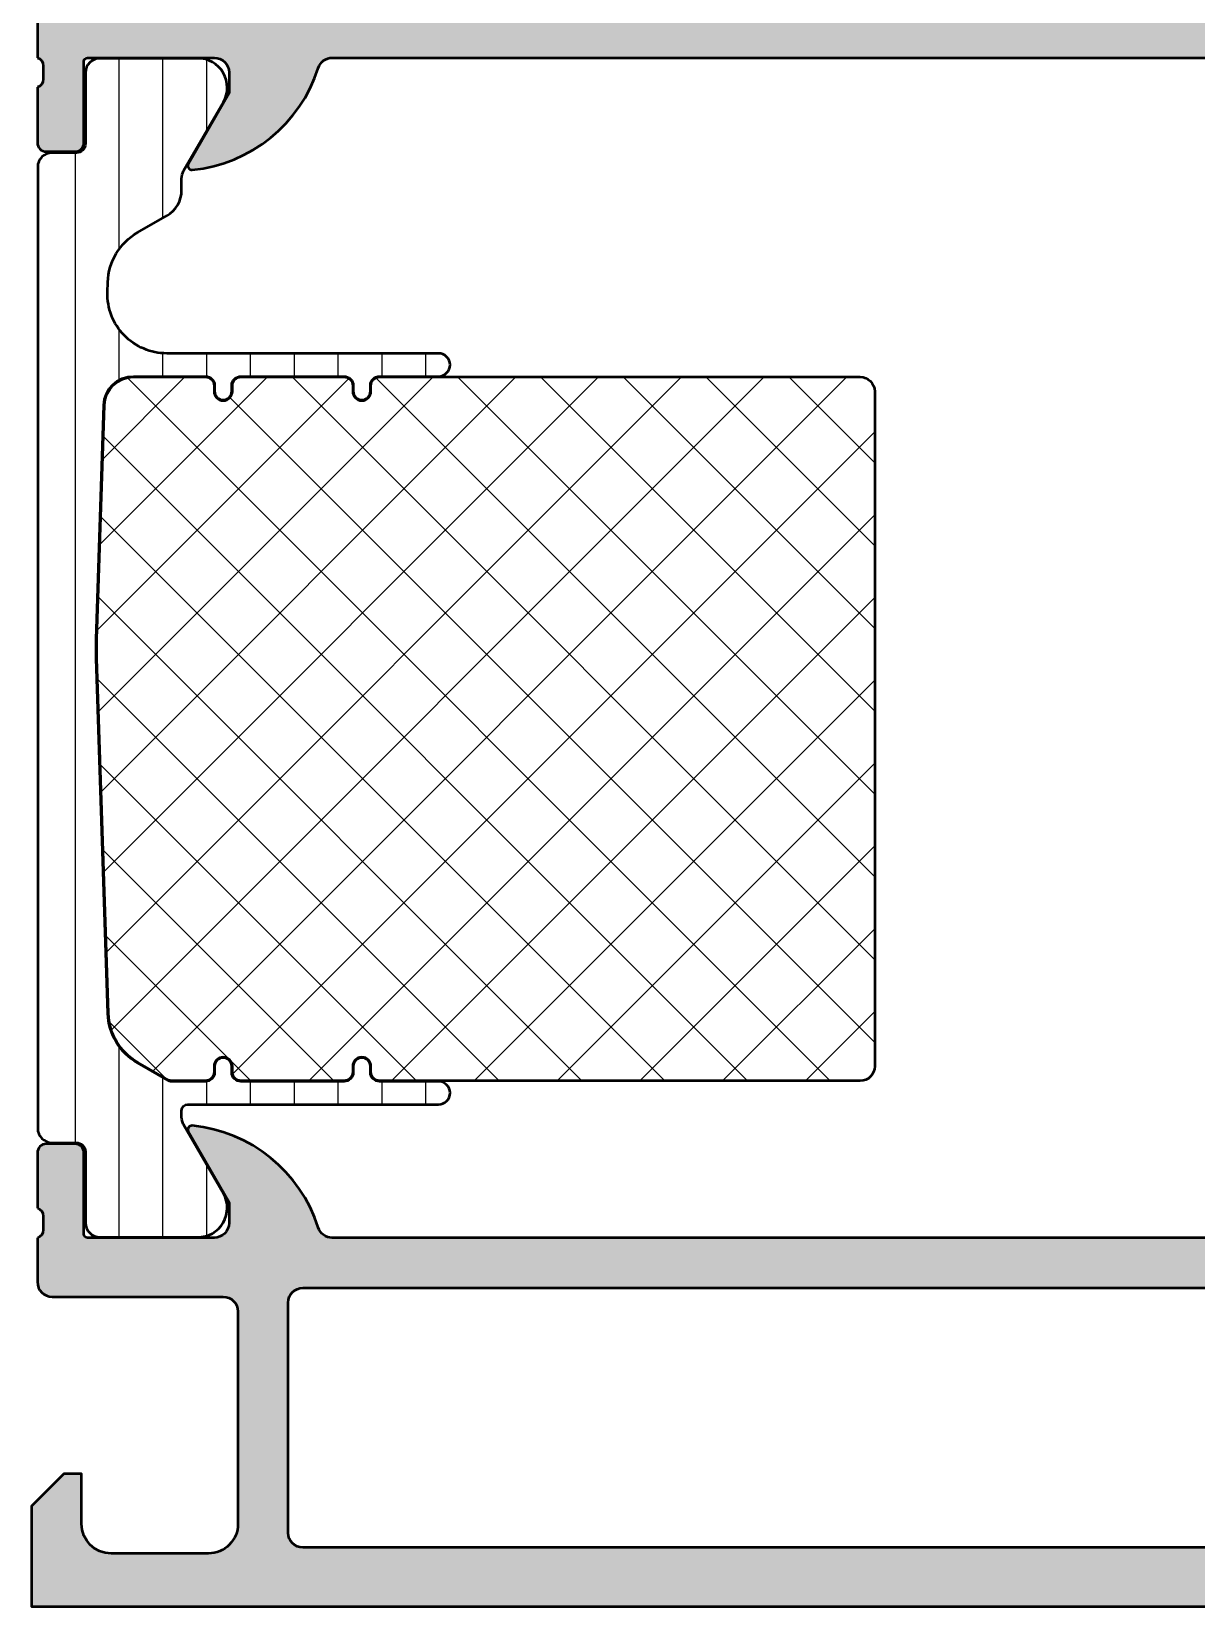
# Model space of a CAD drawing. Extents: x 0 to 79, y 0 to 90.
# Drawn here: x 0 to 39.5, y 0 to 53.4 of the extents above; entities that cross this region are included whole.
import ezdxf

# ---------------------------------------------------------------- set-up
doc = ezdxf.new("R2010")
doc.units = 0
for name, color, linetype, lineweight in [('0S-Alu contour', 7, 'Continuous', 50), ('0S-Alu hatch', 252, 'Continuous', 25), ('0S-Plastic contour', 254, 'Continuous', 50), ('0S-Plastic hatch', 253, 'Continuous', 25), ('0S-PT contour', 91, 'Continuous', 50), ('0S-PT hatch', 103, 'Continuous', 25)]:
    doc.layers.add(name, color=color, linetype=linetype, lineweight=lineweight)

# ---------------------------------------------------------------- blocks, each defined once
blk = doc.blocks.new('430970__A4F26182_1DA9_45BC_85ED_26D8C13D79A6_')
at = {"layer": '0S-Alu hatch'}
h = blk.add_hatch(color=256, dxfattribs=at)
edge = h.paths.add_edge_path()
edge.add_line((0, 89.99999999999999), (0, 86.59999999999984))
edge.add_line((0, 86.59999999999984), (1.099999999999908, 85.49999999999999))
edge.add_line((1.099999999999908, 85.49999999999999), (1.700000000000159, 85.49999999999999))
edge.add_line((1.700000000000159, 85.49999999999999), (1.700000000000159, 87.00000000000001))
edge.add_ellipse((2.700000000000095, 87.00000000000004), major_axis=(-0.9999999999999364, 0), ratio=1, start_angle=269.9999999999988, end_angle=360, ccw=False)
edge.add_line((2.700000000000116, 87.99999999999999), (4, 87.99999999999999))
edge.add_ellipse((4.00000000000001, 87), major_axis=(-0.9999999999999857, 0), ratio=1, start_angle=180, end_angle=270.0000000000006, ccw=False)
edge.add_line((5, 86.99999999999999), (5, 80.99999999999991))
edge.add_ellipse((4.474999999999926, 80.49999999999994), major_axis=(-0.7250000000000333, 0), ratio=1, start_angle=136.397181027302, end_angle=223.602818972698, ccw=False)
edge.add_line((5, 79.99999999999999), (5.000000000000115, 70.20000000000007))
edge.add_ellipse((4.000000000000133, 70.20000000000007), major_axis=(-0.9999999999999822, 0), ratio=1, start_angle=90.00000000000381, end_angle=180, ccw=False)
edge.add_line((4.000000000000198, 69.20000000000007), (2.70000000000013, 69.20000000000002))
edge.add_ellipse((2.700000000000097, 70.20000000000007), major_axis=(-1.000000000000056, 0), ratio=1, start_angle=0, end_angle=90.00000000000188, ccw=False)
edge.add_line((1.700000000000045, 70.20000000000007), (1.700000000000045, 75.49999999999999))
edge.add_line((1.700000000000045, 75.49999999999999), (1.200000000000073, 75.49999999999999))
edge.add_arc((1.200000000000073, 74.50000000000007), 0.9999999999999147, 90.00000000000003, 180)
edge.add_line((0.2000000000001592, 74.50000000000007), (0.2000000000000455, 56.67701370324948))
edge.add_line((0.2000000000000455, 56.67701370324948), (0.2000012700442539, 53.49756307787433))
edge.add_line((0.2000012700442539, 53.49756307787433), (0.1999872884874776, 52.50006112619444))
edge.add_ellipse((0.1211508419444, 52.2325405342014), major_axis=(-0.2788950563273691, 0), ratio=1, start_angle=178.8354106258893, end_angle=253.5801235804966, ccw=False)
edge.add_line((0.3999882884873784, 52.22687212620297), (0.3999882884874069, 51.77327812620291))
edge.add_ellipse((0.1211201928442255, 51.76761746672564), major_axis=(-0.2789255417371671, 0), ratio=1, start_angle=106.4245945553657, end_angle=181.1628700729289, ccw=False)
edge.add_line((0.1999872884874491, 51.5000741262027), (0.1999872884874774, 49.62006312619425))
edge.add_arc((0.499987288487432, 49.62006312619426), 0.2999999999999545, 180, 270.0000000000008)
edge.add_line((0.4999872884874361, 49.3200631261943), (1.479961607530367, 49.32006312619432))
edge.add_arc((1.479961607530363, 49.6200631261942), 0.2999999999998906, 270.0000000000009, 360)
edge.add_line((1.779961607530253, 49.6200631261942), (1.779961607530225, 52.38006112619441))
edge.add_ellipse((1.899961607530097, 52.3800611261944), major_axis=(-0.1199999999998724, 0), ratio=1, start_angle=270.00000000000773, end_angle=360, ccw=False)
edge.add_line((1.899961607530081, 52.50006112619427), (6.199987288487452, 52.50006112619449))
edge.add_ellipse((6.199987288487479, 52.00006112619449), major_axis=(-0.5, 0), ratio=1, start_angle=180, end_angle=270.00000000000307, ccw=False)
edge.add_line((6.699987288487478, 52.00006112619449), (6.699987288487476, 51.3000611261945))
edge.add_line((6.699987288487476, 51.3000611261945), (5.318491830865108, 48.90724080316694))
edge.add_arc((5.438107073135785, 48.83818091084279), 0.1381197846483143, 150.0000000000033, 275.6225775507905)
edge.add_arc((4.961764047313924, 53.67666998804224), 4.999999999999939, 275.6225775507908, 342.2515836439298)
edge.add_ellipse((10.19990354276536, 52.00008793085963), major_axis=(-0.4999120691403422, 0), ratio=1, start_angle=269.9999999999992, end_angle=342.2515836439299, ccw=False)
edge.add_line((10.19990354276537, 52.49999999999998), (51.00007512697678, 52.49999999999998))
edge.add_ellipse((51.00007512697677, 52.00008793085993), major_axis=(-0.4999120691400449, 0), ratio=1, start_angle=197.7484163560708, end_angle=269.9999999999992, ccw=False)
edge.add_arc((56.23821462242833, 53.67666998804261), 5.000000000000377, 197.7484163560704, 264.3774224492065)
edge.add_arc((55.7618715966062, 48.83818091084271), 0.1381197846482883, 264.377422449204, 390.0000000000012)
edge.add_line((55.88148683887686, 48.90724080316686), (54.49999138125448, 51.30006112619445))
edge.add_line((54.49999138125448, 51.30006112619445), (54.49999138125448, 52.00006112619444))
edge.add_ellipse((54.99999138125448, 52.00006112619444), major_axis=(-0.4999999999999929, 0), ratio=1, start_angle=269.9999999999992, end_angle=360, ccw=False)
edge.add_line((54.99999138125449, 52.50006112619444), (59.30001706221155, 52.50006112619444))
edge.add_ellipse((59.30001706221155, 52.38006112619446), major_axis=(-0.1199999999999761, 0), ratio=1, start_angle=180, end_angle=269.9999999999966, ccw=False)
edge.add_line((59.42001706221152, 52.38006112619446), (59.42001706221152, 49.62006312619415))
edge.add_arc((59.72001706221141, 49.62006312619415), 0.2999999999998977, 180, 270.0000000000013)
edge.add_line((59.72001706221142, 49.32006312619424), (60.69999138125434, 49.32006312619426))
edge.add_arc((60.69999138125433, 49.62006312619421), 0.2999999999999474, 270.0000000000013, 360)
edge.add_line((60.99999138125428, 49.62006312619421), (60.99999138125429, 51.50007412620263))
edge.add_ellipse((61.07885847689752, 51.76761746672555), major_axis=(-0.2789255417371467, 0), ratio=1, start_angle=-1.1628700729244201, end_angle=73.57540544463268, ccw=False)
edge.add_line((60.79999038125436, 51.7732781262028), (60.79999038125436, 52.22687212620289))
edge.add_ellipse((61.07882782779737, 52.23254053420132), major_axis=(-0.2788950563274034, 0), ratio=1, start_angle=-73.58012358049649, end_angle=1.1645893741088003, ccw=False)
edge.add_line((60.99999138125429, 52.50006112619439), (60.99997739969751, 53.49756307887695))
edge.add_line((60.99997739969751, 53.49756307887695), (60.99997686791311, 53.85002388644032))
edge.add_arc((60.50000000000006, 53.85002313208643), 0.4999768679136316, 8.6442210057e-05, 90)
edge.add_line((60.50000000000006, 54.35000000000006), (56.50000000000009, 54.35000000000006))
edge.add_ellipse((56.50000000000009, 54.85000000000015), major_axis=(-0.5000000000000853, 0), ratio=1, start_angle=0, end_angle=90, ccw=False)
edge.add_line((56, 54.85000000000015), (56, 67.49999999999999))
edge.add_ellipse((56.52502695399268, 67.99999999999999), major_axis=(-0.7250195186467954, 0), ratio=1, start_angle=-43.60134995159018, end_angle=43.60134995159018, ccw=False)
edge.add_line((56, 68.49999999999999), (56, 72.49997253417978))
edge.add_ellipse((56.52502695399268, 72.99997253417978), major_axis=(-0.7250195186467954, 0), ratio=1, start_angle=-43.60134995159018, end_angle=43.60134995159018, ccw=False)
edge.add_line((56, 73.49997253417978), (56, 80.20000000000003))
edge.add_line((56, 80.20000000000003), (58.49999999999998, 80.20000000000003))
edge.add_arc((58.49999999999996, 80.70000000000005), 0.5000000000000142, 270.0000000000025, 360)
edge.add_line((58.99999999999998, 80.70000000000002), (59, 81.00000000000003))
edge.add_arc((58.50000000000005, 81.00000000000003), 0.4999999999999574, 0, 90)
edge.add_line((58.50000000000005, 81.49999999999999), (49.49999999999997, 81.49999999999999))
edge.add_ellipse((49.49999999999994, 81.99999999999993), major_axis=(-0.4999999999999432, 0), ratio=1, start_angle=0, end_angle=90.00000000000318, ccw=False)
edge.add_line((49, 81.99999999999997), (49.00000000000011, 89.49999999999993))
edge.add_arc((48.50000000000008, 89.49999999999994), 0.5000000000000285, 0, 90)
edge.add_line((48.50000000000008, 89.99999999999999), (0, 89.99999999999999))
edge = h.paths.add_edge_path()
edge.add_line((6.700000000000045, 68.89999999999985), (6.699999999999818, 87.49999999999982))
edge.add_ellipse((7.199999999999988, 87.49999999999982), major_axis=(-0.5000000000001706, 0), ratio=1, start_angle=270, end_angle=360, ccw=False)
edge.add_line((7.199999999999988, 87.99999999999999), (46.70000000000004, 87.99999999999997))
edge.add_ellipse((46.70000000000004, 87.49999999999999), major_axis=(-0.5, 0), ratio=1, start_angle=180, end_angle=270, ccw=False)
edge.add_line((47.20000000000005, 87.49999999999999), (47.19999999999981, 80.8000000000001))
edge.add_arc((48.19999999999986, 80.80000000000008), 1.000000000000035, 180, 269.9999999999992)
edge.add_line((48.19999999999984, 79.80000000000005), (53.80000435956298, 79.8))
edge.add_ellipse((53.80000435956297, 79.30000000000021), major_axis=(-0.4999999999997869, 0), ratio=1, start_angle=180, end_angle=269.9999999999992, ccw=False)
edge.add_line((54.30000435956277, 79.30000000000021), (54.30000435956277, 76.7999963765814))
edge.add_line((54.30000435956277, 76.7999963765814), (53.5, 75.99999201701876))
edge.add_line((53.5, 75.99999201701876), (53.5, 64.9999860186562))
edge.add_line((53.5, 64.9999860186562), (54.30000435956277, 64.19998165909338))
edge.add_line((54.30000435956277, 64.19998165909338), (54.30000435956277, 54.85000000000018))
edge.add_ellipse((53.80000435956265, 54.85000000000018), major_axis=(-0.5000000000001137, 0), ratio=1, start_angle=90, end_angle=180, ccw=False)
edge.add_line((53.80000435956265, 54.35000000000006), (2.500000000000085, 54.35000000000006))
edge.add_ellipse((2.500000000000085, 54.85000000000015), major_axis=(-0.5000000000000853, 0), ratio=1, start_angle=0, end_angle=90, ccw=False)
edge.add_line((2, 54.85000000000015), (2, 66.89999999999986))
edge.add_ellipse((2.500000000000028, 66.89999999999986), major_axis=(-0.5000000000000285, 0), ratio=1, start_angle=269.99999999999875, end_angle=360, ccw=False)
edge.add_line((2.500000000000039, 67.3999999999999), (5.200000000000046, 67.39999999999985))
edge.add_arc((5.200000000000059, 68.89999999999984), 1.499999999999985, 269.9999999999995, 360)
at = {"layer": '0S-Alu contour', "color": 7}
for points in [[(0, 89.99999999999999), (0, 86.59999999999984), (1.099999999999908, 85.49999999999999), (1.700000000000159, 85.49999999999999), (1.700000000000159, 87.00000000000001)], [(48.50000000000008, 89.99999999999999), (0, 89.99999999999999)], [(49, 81.99999999999997), (49.00000000000011, 89.49999999999993)], [(2.700000000000116, 87.99999999999999), (4, 87.99999999999999)], [(7.199999999999988, 87.99999999999999), (46.70000000000004, 87.99999999999997)], [(6.700000000000045, 68.89999999999985), (6.699999999999818, 87.49999999999982)], [(47.20000000000005, 87.49999999999999), (47.19999999999981, 80.8000000000001)], [(5, 86.99999999999999), (5, 80.99999999999991)], [(58.50000000000005, 81.49999999999999), (49.49999999999997, 81.49999999999999)], [(58.99999999999998, 80.70000000000002), (59, 81.00000000000003)], [(56, 73.49997253417978), (56, 80.20000000000003), (58.49999999999998, 80.20000000000003)], [(5, 79.99999999999999), (5.000000000000115, 70.20000000000007)], [(48.19999999999984, 79.80000000000005), (53.80000435956298, 79.8)], [(54.30000435956277, 79.30000000000021), (54.30000435956277, 76.7999963765814), (53.5, 75.99999201701876), (53.5, 64.9999860186562), (54.30000435956277, 64.19998165909338), (54.30000435956277, 54.85000000000018)], [(1.700000000000045, 70.20000000000007), (1.700000000000045, 75.49999999999999), (1.200000000000073, 75.49999999999999)], [(0.2000000000001592, 74.50000000000007), (0.2000000000000455, 56.67701370324948), (0.2000012700442539, 53.49756307787433), (0.1999872884874776, 52.50006112619444)], [(56, 68.49999999999999), (56, 72.49997253417978)], [(4.000000000000198, 69.20000000000007), (2.70000000000013, 69.20000000000002)], [(2.500000000000039, 67.3999999999999), (5.200000000000046, 67.39999999999985)], [(56, 54.85000000000015), (56, 67.49999999999999)], [(2, 54.85000000000015), (2, 66.89999999999986)], [(53.80000435956265, 54.35000000000006), (2.500000000000085, 54.35000000000006)], [(60.50000000000006, 54.35000000000006), (56.50000000000009, 54.35000000000006)], [(60.99999138125429, 52.50006112619439), (60.99997739969751, 53.49756307887695), (60.99997686791311, 53.85002388644032)], [(1.779961607530253, 49.6200631261942), (1.779961607530225, 52.38006112619441)], [(1.899961607530081, 52.50006112619427), (6.199987288487452, 52.50006112619449)], [(10.19990354276537, 52.49999999999998), (51.00007512697678, 52.49999999999998)], [(54.99999138125449, 52.50006112619444), (59.30001706221155, 52.50006112619444)], [(59.42001706221152, 52.38006112619446), (59.42001706221152, 49.62006312619415)], [(0.3999882884873784, 52.22687212620297), (0.3999882884874069, 51.77327812620291)], [(6.699987288487478, 52.00006112619449), (6.699987288487476, 51.3000611261945), (5.318491830865108, 48.90724080316694)], [(55.88148683887686, 48.90724080316686), (54.49999138125448, 51.30006112619445), (54.49999138125448, 52.00006112619444)], [(60.79999038125436, 51.7732781262028), (60.79999038125436, 52.22687212620289)], [(0.1999872884874491, 51.5000741262027), (0.1999872884874774, 49.62006312619425)], [(60.99999138125428, 49.62006312619421), (60.99999138125429, 51.50007412620263)], [(0.4999872884874361, 49.3200631261943), (1.479961607530367, 49.32006312619432)], [(59.72001706221142, 49.32006312619424), (60.69999138125434, 49.32006312619426)]]:
    blk.add_lwpolyline(points, dxfattribs=at)
for centre, radius, start, end in [((48.50000000000008, 89.49999999999994), 0.5000000000000285, 0, 90), ((58.50000000000005, 81.00000000000003), 0.4999999999999574, 0, 90), ((48.19999999999986, 80.80000000000008), 1.000000000000035, 180, 269.9999999999992), ((58.49999999999996, 80.70000000000005), 0.5000000000000142, 270.0000000000025, 0), ((1.200000000000073, 74.50000000000007), 0.9999999999999147, 90.00000000000003, 180), ((5.200000000000059, 68.89999999999984), 1.499999999999985, 269.9999999999995, 0), ((60.50000000000006, 53.85002313208643), 0.4999768679136316, 8.6442210057e-05, 90), ((4.961764047313924, 53.67666998804224), 4.999999999999939, 275.6225775507908, 342.2515836439298), ((56.23821462242833, 53.67666998804261), 5.000000000000377, 197.7484163560704, 264.3774224492065), ((0.499987288487432, 49.62006312619426), 0.2999999999999545, 180, 270.0000000000008), ((1.479961607530363, 49.6200631261942), 0.2999999999998906, 270.0000000000009, 0), ((59.72001706221141, 49.62006312619415), 0.2999999999998977, 180, 270.0000000000013), ((60.69999138125433, 49.62006312619421), 0.2999999999999474, 270.0000000000013, 0), ((5.438107073135785, 48.83818091084279), 0.1381197846483143, 150.0000000000033, 275.6225775507905), ((55.7618715966062, 48.83818091084271), 0.1381197846482883, 264.377422449204, 30.00000000000119)]:
    blk.add_arc(centre, radius, start, end, dxfattribs=at)
at = {"layer": '0S-Alu contour', "color": 7, "extrusion": (0, 0, -1)}
for centre, radius, start, end in [((-2.700000000000095, 87.00000000000004), 0.9999999999999364, 0, 90.0000000000012), ((-4.00000000000001, 87), 0.9999999999999857, 89.99999999999939, 180), ((-7.199999999999988, 87.49999999999982), 0.5000000000001706, 0, 90), ((-46.70000000000004, 87.49999999999999), 0.5, 90, 180), ((-49.49999999999994, 81.99999999999993), 0.4999999999999432, 269.9999999999968, 0), ((-4.474999999999926, 80.49999999999994), 0.7250000000000334, 136.397181027302, 223.602818972698), ((-53.80000435956297, 79.30000000000021), 0.4999999999997869, 90.00000000000081, 180), ((-56.52502695399268, 72.99997253417978), 0.7250195186467954, 316.3986500484098, 43.60134995159028), ((-2.700000000000097, 70.20000000000007), 1.000000000000056, 269.9999999999981, 0), ((-4.000000000000133, 70.20000000000007), 0.9999999999999822, 180, 269.9999999999962), ((-56.52502695399268, 67.99999999999999), 0.7250195186467954, 316.3986500484098, 43.60134995159028), ((-2.500000000000028, 66.89999999999986), 0.5000000000000285, 0, 90.00000000000122), ((-2.500000000000085, 54.85000000000015), 0.5000000000000853, 270, 0), ((-53.80000435956265, 54.85000000000018), 0.5000000000001137, 180, 270), ((-56.50000000000009, 54.85000000000015), 0.5000000000000853, 270, 0), ((-0.1211508419444, 52.2325405342014), 0.2788950563273691, 106.4198764195034, 181.1645893741107), ((-1.899961607530097, 52.3800611261944), 0.1199999999998724, 0, 89.99999999999227), ((-6.199987288487479, 52.00006112619449), 0.5, 89.99999999999694, 180), ((-10.19990354276536, 52.00008793085963), 0.4999120691403422, 17.74841635607008, 90.00000000000081), ((-51.00007512697677, 52.00008793085993), 0.499912069140045, 90.00000000000081, 162.2515836439292), ((-54.99999138125448, 52.00006112619444), 0.4999999999999929, 0, 90.00000000000081), ((-59.30001706221155, 52.38006112619446), 0.1199999999999761, 90.0000000000034, 180), ((-61.07882782779737, 52.23254053420132), 0.2788950563274034, 358.8354106258912, 73.58012358049658), ((-0.1211201928442255, 51.76761746672564), 0.2789255417371671, 178.8371299270711, 253.5754054446343), ((-61.07885847689752, 51.76761746672555), 0.2789255417371467, 286.4245945553673, 1.162870072924464)]:
    blk.add_arc(centre, radius, start, end, dxfattribs=at)
blk = doc.blocks.new('284832__0B03A33C_0803_4917_95DD_D8EA40908818___89E2E554_F6CD_4B55_A846_217DFE792AAE_')
at = {"layer": '0S-Plastic hatch'}
h = blk.add_hatch(dxfattribs=at)
h.set_pattern_fill('ANSI31', color=256, scale=0.4680000000000001, angle=45, style=0)
h.set_pattern_definition([(90, (0, 0), (-1.4859, 0), [])])
edge = h.paths.add_edge_path()
edge.add_line((0.2100045776371533, 48.79000299999976), (0.2100045776371838, 16.20999699999969))
edge.add_arc((0.7000045776371838, 16.20999699999969), 0.4900000000000001, 180, 270.000000000008)
edge.add_line((0.7000045776372525, 15.71999699999969), (1.520337250894683, 15.7199969999998))
edge.add_ellipse((1.520337250894726, 15.40999699999973), major_axis=(-0.3100000000000697, 0), ratio=1, start_angle=180, end_angle=270.0000000000079, ccw=False)
edge.add_line((1.830337250894796, 15.40999699999959), (1.830002621491425, 13.00999722277464))
edge.add_arc((2.319997928233944, 13.00999530673865), 0.4899953067462645, 179.9997759547635, 270.0000784367289)
edge.add_line((2.319998599027314, 12.51999999999284), (5.635223464004394, 12.51999999999981))
edge.add_arc((5.647041368548521, 13.50992946068473), 0.9899999999998772, 269.3160281460147, 389.9999965993424)
edge.add_line((6.50440654767458, 14.00492940979775), (5.158331606572224, 16.33639991815493))
edge.add_ellipse((5.600004577637227, 16.59139989194046), major_axis=(-0.5100000000000073, 0), ratio=1, start_angle=0, end_angle=29.999996599342012, ccw=False)
edge.add_line((5.09000457763722, 16.59139989194039), (5.09000457763719, 16.8100127290798))
edge.add_ellipse((5.300004577637166, 16.81001272907983), major_axis=(-0.209999999999976, 0), ratio=1, start_angle=270, end_angle=360, ccw=False)
edge.add_line((5.300004577637166, 17.02001272907981), (13.80000457763722, 17.02001272907975))
edge.add_arc((13.80000457763722, 17.41001272907974), 0.3899999999999899, 269.999999999999, 449.999999999999)
edge.add_line((13.80000457763723, 17.80001272907973), (11.8000045776373, 17.80001272907975))
edge.add_ellipse((11.8000045776373, 18.11001272907981), major_axis=(-0.3100000000000555, 0), ratio=1, start_angle=0, end_angle=89.99999999999909, ccw=False)
edge.add_line((11.49000457763725, 18.11001272907968), (11.49000457763716, 18.31001272907996))
edge.add_arc((11.2000045776372, 18.31001272907986), 0.2899999999999689, 0, 180)
edge.add_line((10.91000457763723, 18.31001272907976), (10.91000457763731, 18.11001272908))
edge.add_ellipse((10.60000457763714, 18.11001272907987), major_axis=(-0.310000000000171, 0), ratio=1, start_angle=89.99999999999937, end_angle=180, ccw=False)
edge.add_line((10.60000457763714, 17.8000127290797), (7.100004577637223, 17.80001272907978))
edge.add_ellipse((7.100004577637234, 18.11001272907981), major_axis=(-0.3100000000000307, 0), ratio=1, start_angle=0, end_angle=89.99999999999812, ccw=False)
edge.add_line((6.790004577637203, 18.11001272907963), (6.790004577637093, 18.31001272908))
edge.add_arc((6.50000457763711, 18.3100127290799), 0.2899999999999831, 0, 180)
edge.add_line((6.210004577637127, 18.31001272907979), (6.210004577637213, 18.11001272907997))
edge.add_ellipse((5.900004577637182, 18.11001272907985), major_axis=(-0.3100000000000307, 0), ratio=1, start_angle=89.99999999999972, end_angle=180, ccw=False)
edge.add_line((5.90000457763718, 17.80001272907982), (4.735902962436787, 17.80001272907984))
edge.add_ellipse((4.735902962436811, 18.01001272871139), major_axis=(-0.2099999996315454, 0), ratio=1, start_angle=60.00000534631448, end_angle=89.99999999999352, ccw=False)
edge.add_line((4.630902979591037, 17.82814738443811), (3.594100480189655, 18.42674545757099))
edge.add_ellipse((4.599100313901336, 20.16745660626683), major_axis=(-2.009999992277232, 0), ratio=1, start_angle=1.7233878170395087, end_angle=60.00000534630823, ccw=False)
edge.add_line((2.590009510448143, 20.10700735123196), (2.195390528243269, 32.13168709397175))
edge.add_ellipse((12.20000457761292, 32.46001272908058), major_axis=(-10.00999999997573, 0), ratio=1, start_angle=-1.879625158998806, end_angle=1.8796251589960775, ccw=False)
edge.add_line((2.195390528243288, 32.78833836418988), (2.453164771697999, 40.72313718704145))
edge.add_ellipse((3.462623094861548, 40.69001102163789), major_axis=(-1.010001707443362, 0), ratio=1, start_angle=270.0000937648861, end_angle=358.12046860590846, ccw=False)
edge.add_line((3.462621441987709, 41.7000127290799), (5.900004577637256, 41.70001272907982))
edge.add_ellipse((5.900004577637245, 41.39001272907985), major_axis=(-0.3099999999999667, 0), ratio=1, start_angle=180, end_angle=269.999999999998, ccw=False)
edge.add_line((6.210004577637214, 41.39001272907981), (6.210004577637184, 41.19001272907985))
edge.add_arc((6.500004577637167, 41.19001272907985), 0.2899999999999831, 180, 360)
edge.add_line((6.790004577637151, 41.19001272907985), (6.79000457763715, 41.39001272907982))
edge.add_ellipse((7.100004577637107, 41.39001272907981), major_axis=(-0.309999999999957, 0), ratio=1, start_angle=270.0000000000015, end_angle=360, ccw=False)
edge.add_line((7.100004577637099, 41.70001272907977), (10.60000457763736, 41.70001272907982))
edge.add_ellipse((10.60000457763737, 41.39001272907989), major_axis=(-0.3099999999999241, 0), ratio=1, start_angle=180, end_angle=270.0000000000023, ccw=False)
edge.add_line((10.9100045776373, 41.39001272907975), (10.9100045776372, 41.19001272907996))
edge.add_arc((11.2000045776372, 41.19001272907989), 0.2899999999999991, 180, 360)
edge.add_line((11.4900045776372, 41.19001272907982), (11.49000457763725, 41.39001272907994))
edge.add_ellipse((11.80000457763723, 41.39001272907985), major_axis=(-0.3099999999999827, 0), ratio=1, start_angle=270.00000000000097, end_angle=360, ccw=False)
edge.add_line((11.80000457763723, 41.70001272907983), (13.80000457763721, 41.70001272907982))
edge.add_arc((13.80000457763721, 42.09001272907982), 0.3899999999999934, 270, 450)
edge.add_line((13.80000457763721, 42.48001272907981), (4.587865989936851, 42.48001272907973))
edge.add_ellipse((4.587865989936838, 44.49001272907977), major_axis=(-2.010000000000026, 0), ratio=1, start_angle=-1.879625158995509, end_angle=90.0000000000004, ccw=False)
edge.add_line((2.57894748451406, 44.55594025421165), (2.590009510448147, 44.8930181069292))
edge.add_ellipse((4.599100321620623, 44.83256885166044), major_axis=(-2.010000000000056, 0), ratio=1, start_angle=299.9999944763764, end_angle=358.27661218291337, ccw=False)
edge.add_line((3.594100489434579, 46.57328001015464), (4.595004494982498, 47.15115207853396))
edge.add_arc((4.100004577637123, 48.00851727600127), 0.9900000000000376, 299.9999944763768, 360)
edge.add_line((5.09000457763716, 48.00851727600111), (5.090004577637222, 48.40860010805915))
edge.add_ellipse((5.600004577637189, 48.40860010805907), major_axis=(-0.509999999999967, 0), ratio=1, start_angle=330.00000340065446, end_angle=360, ccw=False)
edge.add_line((5.158331606572238, 48.66360008184461), (6.504406547674691, 50.99507059020179))
edge.add_arc((5.647041368548626, 51.49007053931486), 0.9899999999999023, 330.0000034006558, 450.6839718539852)
edge.add_line((5.6352234640045, 52.47999999999981), (2.319998599027179, 52.48000000000678))
edge.add_arc((2.31999859902719, 51.99000402256102), 0.4899959774457586, 90.00000000000124, 180.0079887612006)
edge.add_line((1.830002626344383, 51.98993570233112), (1.830337247881408, 49.59004622301143))
edge.add_ellipse((1.520337250879233, 49.5900030000152), major_axis=(-0.310000000015445, 0), ratio=1, start_angle=90.00000000285308, end_angle=180.0079886944095, ccw=False)
edge.add_line((1.52033725089467, 49.28000299999975), (0.7000045776371532, 49.28000299999975))
edge.add_arc((0.7000045776371533, 48.79000299999976), 0.4899999999999949, 90.00000000000003, 180)
at = {"layer": '0S-Plastic contour', "color": 7}
for points in [[(5.6352234640045, 52.47999999999981), (2.319998599027179, 52.48000000000678)], [(1.830002626344383, 51.98993570233112), (1.830337247881408, 49.59004622301143)], [(5.158331606572238, 48.66360008184461), (6.504406547674691, 50.99507059020179)], [(1.52033725089467, 49.28000299999975), (0.7000045776371532, 49.28000299999975)], [(0.2100045776371533, 48.79000299999976), (0.2100045776371838, 16.20999699999969)], [(5.09000457763716, 48.00851727600111), (5.090004577637222, 48.40860010805915)], [(3.594100489434579, 46.57328001015464), (4.595004494982498, 47.15115207853396)], [(2.57894748451406, 44.55594025421165), (2.590009510448147, 44.8930181069292)], [(13.80000457763721, 42.48001272907981), (4.587865989936851, 42.48001272907973)], [(3.462621441987709, 41.7000127290799), (5.900004577637256, 41.70001272907982)], [(7.100004577637099, 41.70001272907977), (10.60000457763736, 41.70001272907982)], [(11.80000457763723, 41.70001272907983), (13.80000457763721, 41.70001272907982)], [(6.210004577637214, 41.39001272907981), (6.210004577637184, 41.19001272907985)], [(6.790004577637151, 41.19001272907985), (6.79000457763715, 41.39001272907982)], [(10.9100045776373, 41.39001272907975), (10.9100045776372, 41.19001272907996)], [(11.4900045776372, 41.19001272907982), (11.49000457763725, 41.39001272907994)], [(2.195390528243288, 32.78833836418988), (2.453164771697999, 40.72313718704145)], [(2.590009510448143, 20.10700735123196), (2.195390528243269, 32.13168709397175)], [(4.630902979591037, 17.82814738443811), (3.594100480189655, 18.42674545757099)], [(6.210004577637127, 18.31001272907979), (6.210004577637213, 18.11001272907997)], [(6.790004577637203, 18.11001272907963), (6.790004577637093, 18.31001272908)], [(10.91000457763723, 18.31001272907976), (10.91000457763731, 18.11001272908)], [(11.49000457763725, 18.11001272907968), (11.49000457763716, 18.31001272907996)], [(5.90000457763718, 17.80001272907982), (4.735902962436787, 17.80001272907984)], [(10.60000457763714, 17.8000127290797), (7.100004577637223, 17.80001272907978)], [(13.80000457763723, 17.80001272907973), (11.8000045776373, 17.80001272907975)], [(5.09000457763722, 16.59139989194039), (5.09000457763719, 16.8100127290798)], [(5.300004577637166, 17.02001272907981), (13.80000457763722, 17.02001272907975)], [(6.50440654767458, 14.00492940979775), (5.158331606572224, 16.33639991815493)], [(0.7000045776372525, 15.71999699999969), (1.520337250894683, 15.7199969999998)], [(1.830337250894796, 15.40999699999959), (1.830002621491425, 13.00999722277464)], [(2.319998599027314, 12.51999999999284), (5.635223464004394, 12.51999999999981)]]:
    blk.add_lwpolyline(points, dxfattribs=at)
for centre, radius, start, end in [((2.31999859902719, 51.99000402256102), 0.4899959774457586, 90.00000000000124, 180.0079887612006), ((5.647041368548626, 51.49007053931486), 0.9899999999999023, 330.0000034006558, 90.68397185398524), ((0.7000045776371533, 48.79000299999976), 0.4899999999999949, 90.00000000000003, 180), ((4.100004577637123, 48.00851727600127), 0.9900000000000376, 299.9999944763768, 0), ((13.80000457763721, 42.09001272907982), 0.3899999999999934, 270, 90), ((6.500004577637167, 41.19001272907985), 0.2899999999999831, 180, 0), ((11.2000045776372, 41.19001272907989), 0.2899999999999991, 180, 0), ((6.50000457763711, 18.3100127290799), 0.2899999999999831, 0, 180), ((11.2000045776372, 18.31001272907986), 0.2899999999999689, 0, 180), ((13.80000457763722, 17.41001272907974), 0.3899999999999899, 269.999999999999, 89.99999999999896), ((0.7000045776371838, 16.20999699999969), 0.4900000000000001, 180, 270.000000000008), ((5.647041368548521, 13.50992946068473), 0.9899999999998772, 269.3160281460147, 29.99999659934235), ((2.319997928233944, 13.00999530673865), 0.4899953067462645, 179.9997759547635, 270.0000784367289)]:
    blk.add_arc(centre, radius, start, end, dxfattribs=at)
at = {"layer": '0S-Plastic contour', "color": 7, "extrusion": (0, 0, -1)}
for centre, radius, start, end in [((-1.520337250879233, 49.5900030000152), 0.310000000015445, 179.9920113055905, 269.9999999971469), ((-5.600004577637189, 48.40860010805907), 0.509999999999967, 0, 29.99999659934554), ((-4.599100321620623, 44.83256885166044), 2.010000000000056, 1.723387817086643, 60.0000055236236), ((-4.587865989936838, 44.49001272907977), 2.010000000000026, 269.9999999999996, 1.879625158995528), ((-3.462623094861548, 40.69001102163789), 1.010001707443362, 1.879531394091547, 89.99990623511388), ((-5.900004577637245, 41.39001272907985), 0.3099999999999667, 90.00000000000198, 180), ((-7.100004577637107, 41.39001272907981), 0.309999999999957, 0, 89.99999999999852), ((-10.60000457763737, 41.39001272907989), 0.3099999999999241, 89.9999999999977, 180), ((-11.80000457763723, 41.39001272907985), 0.3099999999999827, 0, 89.99999999999902), ((-12.20000457761292, 32.46001272908058), 10.00999999997573, 358.1203748410039, 1.879625158998825), ((-4.599100313901336, 20.16745660626683), 2.009999992277232, 299.9999946536919, 358.2766121829605), ((-4.735902962436811, 18.01001272871139), 0.2099999996315454, 270.0000000000065, 299.9999946536855), ((-5.900004577637182, 18.11001272907985), 0.3100000000000307, 180, 270.0000000000003), ((-7.100004577637234, 18.11001272907981), 0.3100000000000307, 270.000000000002, 0), ((-10.60000457763714, 18.11001272907987), 0.310000000000171, 180, 270.0000000000007), ((-11.8000045776373, 18.11001272907981), 0.3100000000000556, 270.0000000000009, 0), ((-5.300004577637166, 16.81001272907983), 0.209999999999976, 0, 90), ((-5.600004577637227, 16.59139989194046), 0.5100000000000073, 330.000003400658, 0), ((-1.520337250894726, 15.40999699999973), 0.3100000000000698, 89.99999999999208, 180)]:
    blk.add_arc(centre, radius, start, end, dxfattribs=at)
blk = doc.blocks.new('430760__C7679890_103F_4254_92BA_E0D8940A83E3_')
at = {"layer": '0S-PT hatch'}
h = blk.add_hatch(dxfattribs=at)
h.set_pattern_fill('ANSI37', color=256, scale=0.625, angle=90, style=0)
h.set_pattern_definition([(135, (0, 0), (-1.403165018917055, -1.403165018917055), []), (225, (0, 0), (1.403165018917055, -1.403165018917055), [])])
edge = h.paths.add_edge_path()
edge.add_ellipse((28.10000457763715, 41.1900127290798), major_axis=(-0.4900000000000162, 0), ratio=1, start_angle=180, end_angle=270.0000000000004, ccw=False)
edge.add_line((28.59000457763717, 41.1900127290798), (28.59000457763719, 18.31001272907979))
edge.add_ellipse((28.10000457763722, 18.31001272907979), major_axis=(-0.4899999999999736, 0), ratio=1, start_angle=90.0000000000004, end_angle=180, ccw=False)
edge.add_line((28.10000457763722, 17.82001272907981), (11.80000457763719, 17.82001272907976))
edge.add_ellipse((11.80000457763719, 18.11001272907976), major_axis=(-0.2899999999999991, 0), ratio=1, start_angle=0, end_angle=89.99999999999972, ccw=False)
edge.add_line((11.51000457763719, 18.11001272907971), (11.51000457763716, 18.31001272907986))
edge.add_arc((11.20000457763714, 18.31001272907976), 0.3100000000000254, 0, 180)
edge.add_line((10.89000457763711, 18.31001272907965), (10.89000457763723, 18.11001272907999))
edge.add_ellipse((10.60000457763716, 18.11001272907983), major_axis=(-0.2900000000000684, 0), ratio=1, start_angle=90, end_angle=180, ccw=False)
edge.add_line((10.60000457763716, 17.82001272907976), (7.100004577637189, 17.82001272907976))
edge.add_ellipse((7.100004577637191, 18.1100127290798), major_axis=(-0.2900000000000418, 0), ratio=1, start_angle=0, end_angle=89.99999999999972, ccw=False)
edge.add_line((6.810004577637149, 18.11001272907984), (6.810004577637178, 18.31001272907977))
edge.add_arc((6.500004577637152, 18.31001272907969), 0.3100000000000254, 0, 180)
edge.add_line((6.190004577637127, 18.31001272907961), (6.190004577637241, 18.11001272908002))
edge.add_ellipse((5.900004577637199, 18.11001272907986), major_axis=(-0.2900000000000418, 0), ratio=1, start_angle=90.00000000000028, end_angle=180, ccw=False)
edge.add_line((5.900004577637201, 17.82001272907981), (4.735902962436883, 17.82001272907981))
edge.add_ellipse((4.735902962436879, 18.01001272871104), major_axis=(-0.189999999631226, 0), ratio=1, start_angle=60.00000534630868, end_angle=90.00000000000108, ccw=False)
edge.add_line((4.640902977975059, 17.84546789344685), (3.604100478573594, 18.44406596657968))
edge.add_ellipse((4.599100313901325, 20.16745660626673), major_axis=(-1.989999992277176, 0), ratio=1, start_angle=1.7226046671233917, end_angle=60.00000534631192, ccw=False)
edge.add_line((2.609999645947083, 20.10763602446446), (2.215379767103243, 32.13234308924571))
edge.add_ellipse((12.20005496188237, 32.46001273740763), major_axis=(-9.99005035740882, 0), ratio=1, start_angle=-1.8796345893530884, end_angle=1.8796157286478774, ccw=False)
edge.add_line((2.215379874966529, 32.78768567233886), (2.473154118421337, 40.72248449519491))
edge.add_ellipse((3.462621441987644, 40.69001272907981), major_axis=(-0.9900000000000527, 0), ratio=1, start_angle=269.9999999999988, end_angle=358.1203748406938, ccw=False)
edge.add_line((3.462621441987665, 41.68001272907987), (5.900004577637192, 41.68001272907982))
edge.add_ellipse((5.900004577637185, 41.39001272907982), major_axis=(-0.2899999999999991, 0), ratio=1, start_angle=180, end_angle=269.9999999999986, ccw=False)
edge.add_line((6.190004577637184, 41.39001272907982), (6.190004577637184, 41.19001272907981))
edge.add_arc((6.500004577637167, 41.19001272907981), 0.3099999999999827, 180, 360)
edge.add_line((6.810004577637149, 41.19001272907981), (6.81000457763715, 41.39001272907981))
edge.add_ellipse((7.100004577637134, 41.39001272907981), major_axis=(-0.289999999999984, 0), ratio=1, start_angle=270.0000000000005, end_angle=360, ccw=False)
edge.add_line((7.100004577637132, 41.6800127290798), (10.60000457763726, 41.68001272907981))
edge.add_ellipse((10.60000457763727, 41.39001272907985), major_axis=(-0.2899999999999565, 0), ratio=1, start_angle=180, end_angle=270.00000000000244, ccw=False)
edge.add_line((10.89000457763723, 41.3900127290798), (10.8900045776372, 41.19001272907984))
edge.add_arc((11.20000457763718, 41.19001272907981), 0.3099999999999827, 180, 360)
edge.add_line((11.51000457763717, 41.19001272907978), (11.51000457763719, 41.39001272907992))
edge.add_ellipse((11.80000457763713, 41.39001272907987), major_axis=(-0.2899999999999423, 0), ratio=1, start_angle=270, end_angle=360, ccw=False)
edge.add_line((11.80000457763713, 41.68001272907981), (28.10000457763715, 41.68001272907981))
at = {"layer": '0S-PT contour', "color": 7}
for points in [[(3.462621441987665, 41.68001272907987), (5.900004577637192, 41.68001272907982)], [(7.100004577637132, 41.6800127290798), (10.60000457763726, 41.68001272907981)], [(11.80000457763713, 41.68001272907981), (28.10000457763715, 41.68001272907981)], [(6.190004577637184, 41.39001272907982), (6.190004577637184, 41.19001272907981)], [(6.810004577637149, 41.19001272907981), (6.81000457763715, 41.39001272907981)], [(10.89000457763723, 41.3900127290798), (10.8900045776372, 41.19001272907984)], [(11.51000457763717, 41.19001272907978), (11.51000457763719, 41.39001272907992)], [(28.59000457763717, 41.1900127290798), (28.59000457763719, 18.31001272907979)], [(2.215379874966529, 32.78768567233886), (2.473154118421337, 40.72248449519491)], [(2.609999645947083, 20.10763602446446), (2.215379767103243, 32.13234308924571)], [(4.640902977975059, 17.84546789344685), (3.604100478573594, 18.44406596657968)], [(6.190004577637127, 18.31001272907961), (6.190004577637241, 18.11001272908002)], [(6.810004577637149, 18.11001272907984), (6.810004577637178, 18.31001272907977)], [(10.89000457763711, 18.31001272907965), (10.89000457763723, 18.11001272907999)], [(11.51000457763719, 18.11001272907971), (11.51000457763716, 18.31001272907986)], [(5.900004577637201, 17.82001272907981), (4.735902962436883, 17.82001272907981)], [(10.60000457763716, 17.82001272907976), (7.100004577637189, 17.82001272907976)], [(28.10000457763722, 17.82001272907981), (11.80000457763719, 17.82001272907976)]]:
    blk.add_lwpolyline(points, dxfattribs=at)
at = {"layer": '0S-PT contour', "color": 7, "extrusion": (0, 0, -1)}
for centre, radius, start, end in [((-3.462621441987644, 40.69001272907981), 0.9900000000000527, 1.879625159306217, 90.0000000000012), ((-5.900004577637185, 41.39001272907982), 0.2899999999999991, 90.00000000000142, 180), ((-7.100004577637134, 41.39001272907981), 0.289999999999984, 0, 89.99999999999947), ((-10.60000457763727, 41.39001272907985), 0.2899999999999565, 89.99999999999754, 180), ((-11.80000457763713, 41.39001272907987), 0.2899999999999423, 0, 90), ((-28.10000457763715, 41.1900127290798), 0.4900000000000162, 89.99999999999959, 180), ((-12.20005496188237, 32.46001273740763), 9.99005035740882, 358.1203842713521, 1.879634589353019), ((-4.599100313901325, 20.16745660626673), 1.989999992277176, 299.9999946536882, 358.2773953328766), ((-28.10000457763722, 18.31001272907979), 0.4899999999999736, 180, 269.9999999999996), ((-4.735902962436879, 18.01001272871104), 0.189999999631226, 269.9999999999989, 299.9999946536913), ((-5.900004577637199, 18.11001272907986), 0.2900000000000418, 180, 269.9999999999997), ((-7.100004577637191, 18.1100127290798), 0.2900000000000418, 270.0000000000003, 0), ((-10.60000457763716, 18.11001272907983), 0.2900000000000684, 180, 270), ((-11.80000457763719, 18.11001272907976), 0.2899999999999991, 270.0000000000003, 0)]:
    blk.add_arc(centre, radius, start, end, dxfattribs=at)
at = {"layer": '0S-PT contour', "color": 7}
for centre, radius, start, end in [((6.500004577637167, 41.19001272907981), 0.3099999999999827, 180, 0), ((11.20000457763718, 41.19001272907981), 0.3099999999999827, 180, 0), ((6.500004577637152, 18.31001272907969), 0.3100000000000254, 0, 180), ((11.20000457763714, 18.31001272907976), 0.3100000000000254, 0, 180)]:
    blk.add_arc(centre, radius, start, end, dxfattribs=at)
blk = doc.blocks.new('398570__F416E3FA_58C9_474C_A79A_8B8398A1340B_')
at = {"layer": '0S-Alu hatch'}
h = blk.add_hatch(color=256, dxfattribs=at)
edge = h.paths.add_edge_path()
edge.add_line((0.2000045776371735, 12.49999999999971), (0.2000045776369461, 10.9999999999999))
edge.add_arc((0.7000045776367756, 10.99999999999983), 0.4999999999998295, 180, 270)
edge.add_line((0.7000045776367755, 10.5), (6.499999999999829, 10.5))
edge.add_ellipse((6.499999999999831, 9.999999999999602), major_axis=(-0.5000000000003979, 0), ratio=1, start_angle=180, end_angle=270.0000000000002, ccw=False)
edge.add_line((7.000000000000227, 9.999999999999586), (7.000000000029104, 2.799995422363022))
edge.add_ellipse((6.000007629394644, 2.799995422363056), major_axis=(-0.9999923706344606, 0), ratio=1, start_angle=89.99999999999812, end_angle=180, ccw=False)
edge.add_line((6.00000762939461, 1.800003051728595), (2.699996948291598, 1.800003051728708))
edge.add_ellipse((2.699996948300452, 2.799987793027014), major_axis=(-0.9999847412983054, 0), ratio=1, start_angle=0, end_angle=89.99999999949267, ccw=False)
edge.add_line((1.700012207002146, 2.799987793027148), (1.700012207031477, 4.499999999999658))
edge.add_line((1.700012207031477, 4.499999999999658), (1.100006103515397, 4.500000000000113))
edge.add_line((1.100006103515397, 4.500000000000113), (2.274e-13, 3.399993896483806))
edge.add_line((2.274e-13, 3.399993896483806), (0, 0))
edge.add_line((0, 0), (78.49997274145016, -2.500891e-10))
edge.add_arc((78.49997274145016, 0.500015814458036), 0.500015814708121, 270, 360)
edge.add_line((78.99998855615829, 0.5000158144580072), (78.9999885568397, 4.499969482453224))
edge.add_arc((78.49995803833042, 4.49996948242199), 0.5000305185092772, 0, 90.00000000000487)
edge.add_line((78.49995803833038, 5.000000000931267), (77.1999549850498, 5.000000000232766))
edge.add_arc((77.199954985408, 4.500030514260051), 0.4999694859727129, 90.00000004104906, 180)
edge.add_line((76.69998549943529, 4.500030514259596), (76.69998550415085, 3.999999999999772))
edge.add_line((76.69998550415085, 3.999999999999772), (77.69998550415039, 3.999999999999886))
edge.add_line((77.69998550415039, 3.999999999999886), (77.69998550464591, 2.500031459641434))
edge.add_ellipse((76.69995404451022, 2.50003145964097), major_axis=(-1.000031460135687, 0), ratio=1, start_angle=90.00000000000159, end_angle=180, ccw=False)
edge.add_line((76.69995404451025, 1.499999999505274), (72.69998550402674, 1.499999999999886))
edge.add_ellipse((72.69998550415038, 2.500000000029432), major_axis=(-1.000000000029545, 0), ratio=1, start_angle=0, end_angle=89.99999999291629, ccw=False)
edge.add_line((71.69998550412083, 2.500000000030202), (71.69998550415107, 3.999999999999886))
edge.add_line((71.69998550415107, 3.999999999999886), (72.69998550415039, 4.000000000000227))
edge.add_line((72.69998550415039, 4.000000000000227), (72.69998550508166, 4.499969482421988))
edge.add_arc((72.1999549865726, 4.499969482421988), 0.5000305185090497, 0, 89.99999999999022)
edge.add_line((72.19995498657269, 5.000000000931038), (70.89999061399148, 5.000000000066616))
edge.add_arc((70.89999061434956, 4.499991838042774), 0.500008162023832, 90.00000004103288, 180)
edge.add_line((70.39998245232573, 4.499991838042717), (70.39998245332384, 2.500030517595519))
edge.add_ellipse((69.89995193481408, 2.500030517578815), major_axis=(-0.500030518509746, 0), ratio=1, start_angle=90.00000000000489, end_angle=180, ccw=False)
edge.add_line((69.89995193481414, 1.999999999069074), (64.49999671777962, 1.999999999933383))
edge.add_ellipse((64.49999671786583, 2.500008161957632), major_axis=(-0.500008162024249, 0), ratio=1, start_angle=0, end_angle=89.99999999012209, ccw=False)
edge.add_line((63.99998855584158, 2.500008161957624), (63.99998855614103, 9.300018310076599))
edge.add_arc((63.50000381446494, 9.3000183100815), 0.4999847416760872, 0, 90)
edge.add_line((63.50000381446494, 9.800003051757585), (61.49998092721232, 9.800003051524769))
edge.add_ellipse((61.49998092721231, 10.29998779349278), major_axis=(-0.4999847419680155, 0), ratio=1, start_angle=0.000894066935813953, end_angle=90.0000000000008, ccw=False)
edge.add_line((60.99999618530517, 10.29997999152492), (60.99996185528674, 12.49999999999971))
edge.add_ellipse((61.0787983018298, 12.76752059199283), major_axis=(-0.2788950563274316, 0), ratio=1, start_angle=-1.1645893740935094, end_angle=73.58012358050468, ccw=False)
edge.add_line((60.79996085528676, 12.77318899999118), (60.79996085528676, 13.22678299999121))
edge.add_ellipse((61.07882895092992, 13.23244365946826), major_axis=(-0.2789255417371505, 0), ratio=1, start_angle=-73.57540544464501, end_angle=1.1628700728862214, ccw=False)
edge.add_line((60.99996185528675, 13.4999869999912), (60.99996185528675, 15.37999799999971))
edge.add_arc((60.69996185528674, 15.37999799999971), 0.3000000000000043, 0, 89.99999999999864)
edge.add_line((60.69996185528675, 15.67999799999971), (59.71998753624397, 15.67999799999973))
edge.add_arc((59.71998753624397, 15.37999799999972), 0.3000000000000114, 90, 180)
edge.add_line((59.41998753624396, 15.37999799999972), (59.41998753624396, 12.61999999999973))
edge.add_ellipse((59.29998753624424, 12.61999999999973), major_axis=(-0.1199999999997274, 0), ratio=1, start_angle=90, end_angle=180, ccw=False)
edge.add_line((59.29998753624424, 12.50000000000001), (54.9999591645707, 12.49999999989372))
edge.add_ellipse((54.99995916457073, 12.99998967988967), major_axis=(-0.4999896799959505, 0), ratio=1, start_angle=-0.0011826219716795094, end_angle=89.9999999999967, ccw=False)
edge.add_line((54.49996948468128, 13), (54.49996948468151, 13.69999694824253))
edge.add_line((54.49996948468151, 13.69999694824253), (55.88821411358773, 16.10452270507795))
edge.add_arc((55.76124940052601, 16.16120419576155), 0.1390425465422754, 335.942343802813, 455.631682767445)
edge.add_arc((56.23827078011681, 11.32370918617856), 5.000000000000086, 95.63168276745063, 162.2549520937137)
edge.add_ellipse((50.99993515736322, 13.00001451026498), major_axis=(-0.5000145123598299, 0), ratio=1, start_angle=90, end_angle=162.2549520937136, ccw=False)
edge.add_line((50.99993515736322, 12.49999999790515), (10.19998550412914, 12.49999999999988))
edge.add_ellipse((10.20003127556035, 13.0000145102647), major_axis=(-0.5000145123597769, 0), ratio=1, start_angle=17.745047906280377, end_angle=89.99475513256118, ccw=False)
edge.add_arc((4.961695652806888, 11.32370918617881), 4.999999999999861, 17.7450479062815, 84.36831723254679)
edge.add_arc((5.438717032397865, 16.16120419576147), 0.1390425465423581, 84.36831723254639, 204.0576561970579)
edge.add_line((5.311752319335937, 16.10452270507812), (6.699996948242414, 13.69999694824241))
edge.add_line((6.699996948242414, 13.69999694824241), (6.699996948348695, 12.99998967988956))
edge.add_ellipse((6.200007268352464, 12.99998967988972), major_axis=(-0.4999896799962303, 0), ratio=1, start_angle=89.99999999999989, end_angle=180, ccw=False)
edge.add_line((6.200007268352464, 12.49999999989349), (1.899978896679679, 12.5))
edge.add_ellipse((1.89997889667968, 12.61999999999972), major_axis=(-0.1199999999997185, 0), ratio=1, start_angle=0, end_angle=89.99999999999932, ccw=False)
edge.add_line((1.779978896679962, 12.61999999999972), (1.779978896679961, 15.37999799999972))
edge.add_arc((1.479978896679953, 15.37999799999972), 0.3000000000000078, 0, 90.00000000000087)
edge.add_line((1.479978896679949, 15.67999799999973), (0.5000045776371712, 15.67999799999971))
edge.add_arc((0.5000045776371757, 15.37999799999971), 0.3000000000000007, 90.00000000000081, 180)
edge.add_line((0.2000045776371748, 15.37999799999971), (0.2000045776371753, 13.49998699999121))
edge.add_ellipse((0.1211374819940036, 13.23244365946826), major_axis=(-0.2789255417371537, 0), ratio=1, start_angle=178.8371299271092, end_angle=253.5754054446447, ccw=False)
edge.add_line((0.4000055776371747, 13.22678299999118), (0.4000055776371756, 12.7731889999912))
edge.add_ellipse((0.1211681310941318, 12.76752059199283), major_axis=(-0.2788950563274308, 0), ratio=1, start_angle=106.41987641949211, end_angle=181.1645893740976, ccw=False)
edge = h.paths.add_edge_path()
edge.add_ellipse((9.200003581135434, 10.29999641886422), major_axis=(-0.5000005293782657, 0), ratio=1, start_angle=270, end_angle=360, ccw=False)
edge.add_line((9.200003581135434, 10.79999694824249), (51.79999677290166, 10.79999694825545))
edge.add_ellipse((51.79999677290166, 10.30000058759859), major_axis=(-0.4999963606568656, 0), ratio=1, start_angle=180, end_angle=270, ccw=False)
edge.add_line((52.29999313355853, 10.30000058759859), (52.2999931333125, 7.30001220586939))
edge.add_arc((52.80000839378956, 7.300012205867183), 0.5000152604770634, 180, 270.000000000009)
edge.add_line((52.80000839378963, 6.799996945390121), (53.50002365548914, 6.799996947310797))
edge.add_arc((53.50002365345194, 7.299966432119079), 0.4999694848082826, 270.0000002334615, 360)
edge.add_line((53.99999313826022, 7.299966432119079), (53.9999931335451, 10.29999694745634))
edge.add_ellipse((54.49999313377796, 10.29999694824218), major_axis=(-0.5000000002328591, 0), ratio=1, start_angle=270, end_angle=360, ccw=False)
edge.add_line((54.49999313377796, 10.79999694847504), (58.80001602210497, 10.79999694876612))
edge.add_ellipse((58.8000160220779, 10.30001983636759), major_axis=(-0.4999771123985255, 0), ratio=1, start_angle=180, end_angle=269.9999999968977, ccw=False)
edge.add_line((59.29999313447642, 10.30001983636743), (59.29999313352542, 9.599992372446767))
edge.add_arc((60.79998550446103, 9.599992370450567), 1.499992370935608, 180, 269.9999999999997)
edge.add_line((60.79998550446102, 8.099999999514958), (61.79999313354006, 8.100000000000025))
edge.add_ellipse((61.8000083927999, 7.60001525762504), major_axis=(-0.4999847426078361, 0), ratio=1, start_angle=180, end_angle=270.0017486357341, ccw=False)
edge.add_line((62.29999313540773, 7.600015257533738), (62.29999313354506, 2.499999999908807))
edge.add_ellipse((61.79999313331212, 2.500000000000113), major_axis=(-0.5000000002329444, 0), ratio=1, start_angle=90, end_angle=180, ccw=False)
edge.add_line((61.79999313331212, 1.999999999767169), (9.200011213712983, 1.999999999933383))
edge.add_ellipse((9.200011213715193, 2.50000816195729), major_axis=(-0.5000081620239066, 0), ratio=1, start_angle=0, end_angle=89.99999999974642, ccw=False)
edge.add_line((8.700003051691287, 2.50000816195726), (8.700003051757168, 10.29999641886846))
at = {"layer": '0S-Alu contour', "color": 7}
for points in [[(5.311752319335937, 16.10452270507812), (6.699996948242414, 13.69999694824241), (6.699996948348695, 12.99998967988956)], [(54.49996948468128, 13), (54.49996948468151, 13.69999694824253), (55.88821411358773, 16.10452270507795)], [(1.479978896679949, 15.67999799999973), (0.5000045776371712, 15.67999799999971)], [(60.69996185528675, 15.67999799999971), (59.71998753624397, 15.67999799999973)], [(0.2000045776371748, 15.37999799999971), (0.2000045776371753, 13.49998699999121)], [(1.779978896679962, 12.61999999999972), (1.779978896679961, 15.37999799999972)], [(59.41998753624396, 15.37999799999972), (59.41998753624396, 12.61999999999973)], [(60.99996185528675, 13.4999869999912), (60.99996185528675, 15.37999799999971)], [(0.4000055776371747, 13.22678299999118), (0.4000055776371756, 12.7731889999912)], [(60.79996085528676, 12.77318899999118), (60.79996085528676, 13.22678299999121)], [(0.2000045776371735, 12.49999999999971), (0.2000045776369461, 10.9999999999999)], [(6.200007268352464, 12.49999999989349), (1.899978896679679, 12.5)], [(50.99993515736322, 12.49999999790515), (10.19998550412913, 12.49999999999988)], [(59.29998753624424, 12.50000000000001), (54.9999591645707, 12.49999999989372)], [(60.99999618530517, 10.29997999152492), (60.99996185528674, 12.49999999999971)], [(9.200003581135434, 10.79999694824249), (51.79999677290166, 10.79999694825545)], [(54.49999313377796, 10.79999694847504), (58.80001602210497, 10.79999694876612)], [(0.7000045776367755, 10.5), (6.499999999999829, 10.5)], [(8.700003051691287, 2.50000816195726), (8.700003051757168, 10.29999641886846)], [(52.29999313355853, 10.30000058759859), (52.2999931333125, 7.30001220586939)], [(53.99999313826022, 7.299966432119079), (53.9999931335451, 10.29999694745634)], [(59.29999313447642, 10.30001983636743), (59.29999313352542, 9.599992372446767)], [(7.000000000000227, 9.999999999999586), (7.000000000029104, 2.799995422363022)], [(63.50000381446494, 9.800003051757585), (61.49998092721232, 9.800003051524769)], [(63.99998855584158, 2.500008161957624), (63.99998855614103, 9.300018310076599)], [(60.79998550446102, 8.099999999514958), (61.79999313354006, 8.100000000000025)], [(62.29999313540773, 7.600015257533738), (62.29999313354506, 2.499999999908807)], [(52.80000839378963, 6.799996945390121), (53.50002365548914, 6.799996947310797)], [(72.19995498657269, 5.000000000931038), (70.89999061399148, 5.000000000066616)], [(78.49995803833038, 5.000000000931267), (77.1999549850498, 5.000000000232766)], [(1.700012207002146, 2.799987793027148), (1.700012207031477, 4.499999999999658), (1.100006103515397, 4.500000000000113), (2.274e-13, 3.399993896483806), (0, 0), (78.49997274145016, -2.500891e-10)], [(70.39998245232573, 4.499991838042717), (70.39998245332384, 2.500030517595519)], [(71.69998550412083, 2.500000000030202), (71.69998550415107, 3.999999999999886), (72.69998550415039, 4.000000000000227), (72.69998550508166, 4.499969482421988)], [(76.69998549943529, 4.500030514259596), (76.69998550415085, 3.999999999999772), (77.69998550415039, 3.999999999999886), (77.69998550464591, 2.500031459641434)], [(78.99998855615829, 0.5000158144580072), (78.9999885568397, 4.499969482453224)], [(6.00000762939461, 1.800003051728595), (2.699996948291598, 1.800003051728708)], [(61.79999313331212, 1.999999999767169), (9.20001121371298, 1.999999999933383)], [(69.89995193481414, 1.999999999069074), (64.49999671777962, 1.999999999933383)], [(76.69995404451025, 1.499999999505274), (72.69998550402674, 1.499999999999886)]]:
    blk.add_lwpolyline(points, dxfattribs=at)
for centre, radius, start, end in [((5.438717032397865, 16.16120419576147), 0.1390425465423581, 84.36831723254639, 204.0576561970579), ((4.961695652806888, 11.32370918617881), 4.999999999999861, 17.7450479062815, 84.36831723254679), ((56.23827078011681, 11.32370918617856), 5.000000000000086, 95.63168276745063, 162.2549520937137), ((55.76124940052601, 16.16120419576155), 0.1390425465422754, 335.942343802813, 95.63168276744503), ((0.5000045776371757, 15.37999799999971), 0.3000000000000007, 90.00000000000081, 180), ((1.479978896679953, 15.37999799999972), 0.3000000000000078, 0, 90.00000000000087), ((59.71998753624397, 15.37999799999972), 0.3000000000000114, 90, 180), ((60.69996185528674, 15.37999799999971), 0.3000000000000043, 0, 89.99999999999864), ((0.7000045776367756, 10.99999999999983), 0.4999999999998295, 180, 270), ((63.50000381446494, 9.3000183100815), 0.4999847416760872, 0, 90), ((60.79998550446103, 9.599992370450567), 1.499992370935608, 180, 269.9999999999997), ((52.80000839378956, 7.300012205867183), 0.5000152604770634, 180, 270.000000000009), ((53.50002365345194, 7.299966432119079), 0.4999694848082826, 270.0000002334615, 0), ((70.89999061434956, 4.499991838042774), 0.500008162023832, 90.00000004103288, 180), ((72.1999549865726, 4.499969482421988), 0.5000305185090497, 0, 89.99999999999022), ((77.199954985408, 4.500030514260051), 0.4999694859727129, 90.00000004104906, 180), ((78.49995803833042, 4.49996948242199), 0.5000305185092772, 0, 90.00000000000487), ((78.49997274145016, 0.500015814458036), 0.500015814708121, 270, 0)]:
    blk.add_arc(centre, radius, start, end, dxfattribs=at)
at = {"layer": '0S-Alu contour', "color": 7, "extrusion": (0, 0, -1)}
for centre, radius, start, end in [((-0.1211374819940036, 13.23244365946826), 0.2789255417371537, 106.4245945553553, 181.1628700728909), ((-61.07882895092992, 13.23244365946826), 0.2789255417371505, 358.8371299271138, 73.57540544464504), ((-6.200007268352464, 12.99998967988972), 0.4999896799962303, 180, 270.0000000000001), ((-10.20003127556035, 13.0000145102647), 0.5000145123597769, 270.0052448674388, 342.2549520937196), ((-50.99993515736322, 13.00001451026498), 0.5000145123598299, 197.7450479062864, 270), ((-54.99995916457073, 12.99998967988967), 0.4999896799959505, 270.0000000000033, 0.0011826219716948), ((-0.1211681310941318, 12.76752059199283), 0.2788950563274308, 178.8354106259024, 253.5801235805079), ((-1.89997889667968, 12.61999999999972), 0.1199999999997185, 270.0000000000007, 0), ((-59.29998753624424, 12.61999999999973), 0.1199999999997274, 180, 270), ((-61.0787983018298, 12.76752059199283), 0.2788950563274316, 286.4198764194953, 1.164589374093481), ((-9.200003581135434, 10.29999641886422), 0.5000005293782657, 0, 90), ((-51.79999677290166, 10.30000058759859), 0.4999963606568656, 90, 180), ((-54.49999313377796, 10.29999694824218), 0.5000000002328591, 0, 90), ((-58.8000160220779, 10.30001983636759), 0.4999771123985255, 90.00000000310231, 180), ((-6.499999999999831, 9.999999999999602), 0.5000000000003979, 89.9999999999998, 180), ((-61.49998092721231, 10.29998779349278), 0.4999847419680155, 269.9999999999992, 359.9991059330642), ((-61.8000083927999, 7.60001525762504), 0.4999847426078361, 89.99825136426588, 180), ((-2.699996948300452, 2.799987793027014), 0.9999847412983054, 270.0000000005073, 0), ((-6.000007629394644, 2.799995422363056), 0.9999923706344606, 180, 270.0000000000019), ((-9.200011213715193, 2.50000816195729), 0.5000081620239066, 270.0000000002536, 0), ((-61.79999313331212, 2.500000000000113), 0.5000000002329444, 180, 270), ((-64.49999671786583, 2.500008161957632), 0.500008162024249, 270.000000009878, 0), ((-69.89995193481408, 2.500030517578815), 0.500030518509746, 180, 269.9999999999951), ((-72.69998550415038, 2.500000000029432), 1.000000000029545, 270.0000000070837, 0), ((-76.69995404451022, 2.50003145964097), 1.000031460135687, 180, 269.9999999999984)]:
    blk.add_arc(centre, radius, start, end, dxfattribs=at)
blk = doc.blocks.new('430760__13A4B081_2E95_448C_A5C0_206A17400240_')
at = {"layer": '0S-Alu contour', "color": 7}
for name in ['430970__A4F26182_1DA9_45BC_85ED_26D8C13D79A6_', '398570__F416E3FA_58C9_474C_A79A_8B8398A1340B_']:
    blk.add_blockref(name, (0, 0), dxfattribs=at)
at = {"layer": '0S-Plastic contour', "color": 7}
blk.add_blockref('284832__0B03A33C_0803_4917_95DD_D8EA40908818___89E2E554_F6CD_4B55_A846_217DFE792AAE_', (0, 0), dxfattribs=at)
at = {"layer": '0S-PT contour', "color": 7}
blk.add_blockref('430760__C7679890_103F_4254_92BA_E0D8940A83E3_', (0, 0), dxfattribs=at)

msp = doc.modelspace()

# ---------------------------------------------------------------- block references
at = {"layer": '0S-Alu contour', "color": 7}
msp.add_blockref('430760__13A4B081_2E95_448C_A5C0_206A17400240_', (0, 0), dxfattribs=at)

doc.saveas('drawing.dxf')
